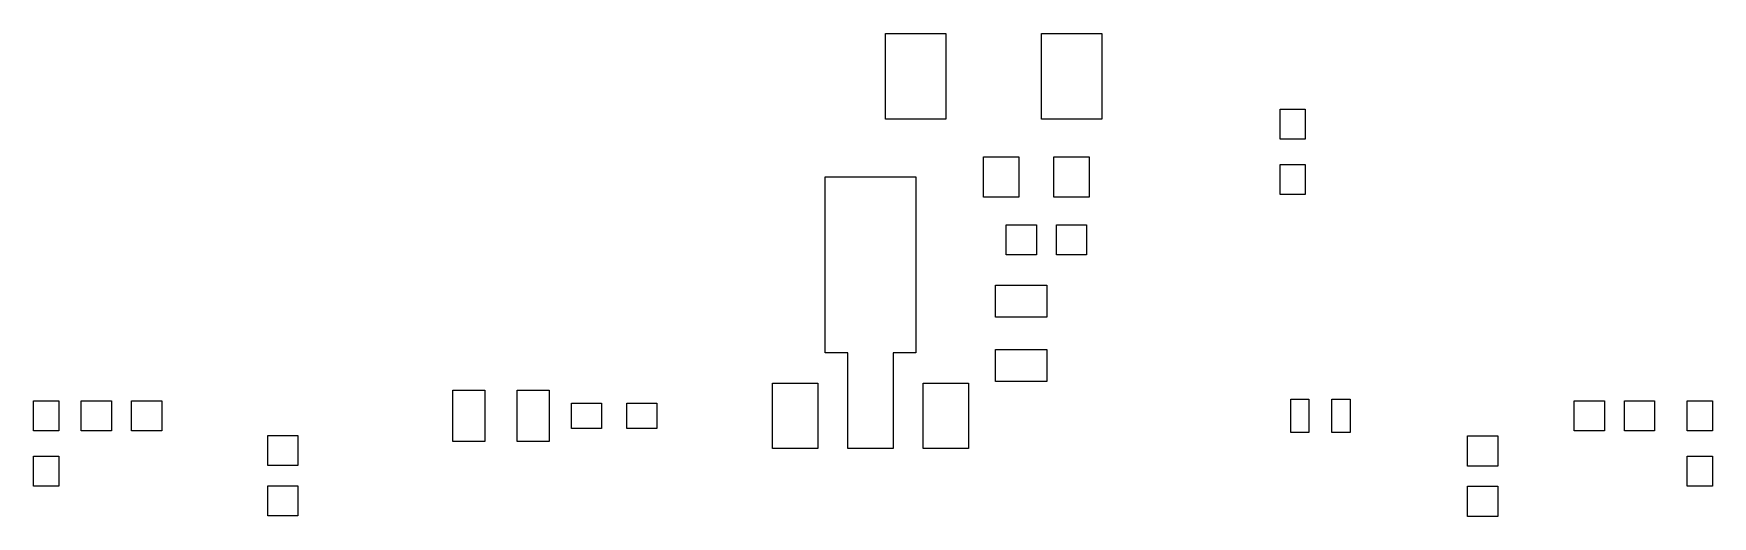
# Model space of a CAD drawing. Extents: x 122.3 to 155.8, y -89 to -79.4.
import ezdxf

# ---------------------------------------------------------------- set-up
doc = ezdxf.new("R2010")
doc.units = 0
doc.header["$MEASUREMENT"] = 0
doc.layers.add('BLACK', color=7, linetype='CONTINUOUS')

msp = doc.modelspace()

# ---------------------------------------------------------------- linework, layer by layer
at = {"layer": 'Black'}
for p, q in [((139.3, -81.1), (139.3, -79.4)), ((139.3, -79.4), (140.5, -79.4)), ((140.5, -79.4), (140.5, -81.1)), ((142.4, -81.1), (142.4, -79.4)), ((142.4, -79.4), (143.6, -79.4)), ((143.6, -79.4), (143.6, -81.1)), ((140.5, -81.1), (139.3, -81.1)), ((143.6, -81.1), (142.4, -81.1)), ((147.15, -81.5), (147.15, -80.9)), ((147.15, -80.9), (147.65, -80.9)), ((147.65, -80.9), (147.65, -81.5)), ((147.65, -81.5), (147.15, -81.5)), ((141.25, -82.65), (141.25, -81.85)), ((141.25, -81.85), (141.95, -81.85)), ((141.95, -81.85), (141.95, -82.65)), ((142.65, -82.65), (142.65, -81.85)), ((142.65, -81.85), (143.35, -81.85)), ((143.35, -81.85), (143.35, -82.65)), ((147.15, -82.6), (147.15, -82)), ((147.15, -82), (147.65, -82)), ((147.65, -82), (147.65, -82.6)), ((138.1, -85.75), (138.1, -82.25)), ((138.1, -82.25), (139.9, -82.25)), ((139.9, -82.25), (139.9, -85.75)), ((141.95, -82.65), (141.25, -82.65)), ((143.35, -82.65), (142.65, -82.65)), ((147.65, -82.6), (147.15, -82.6)), ((141.7, -83.8), (141.7, -83.2)), ((141.7, -83.2), (142.3, -83.2)), ((142.3, -83.2), (142.3, -83.8)), ((142.7, -83.8), (142.7, -83.2)), ((142.7, -83.2), (143.3, -83.2)), ((143.3, -83.2), (143.3, -83.8)), ((142.3, -83.8), (141.7, -83.8)), ((143.3, -83.8), (142.7, -83.8)), ((141.49, -85.04), (141.49, -84.4)), ((141.49, -84.4), (142.51, -84.4)), ((142.51, -84.4), (142.51, -85.04)), ((142.51, -85.04), (141.49, -85.04)), ((138.55, -85.75), (138.1, -85.75)), ((138.55, -87.65), (138.55, -85.75)), ((139.9, -85.75), (139.45, -85.75)), ((139.45, -85.75), (139.45, -87.65)), ((141.49, -86.32), (141.49, -85.68)), ((141.49, -85.68), (142.51, -85.68)), ((142.51, -85.68), (142.51, -86.32)), ((130.69, -87.51), (130.69, -86.49)), ((130.69, -86.49), (131.33, -86.49)), ((131.33, -86.49), (131.33, -87.51)), ((131.97, -87.51), (131.97, -86.49)), ((131.97, -86.49), (132.61, -86.49)), ((132.61, -86.49), (132.61, -87.51)), ((137.05, -87.65), (137.05, -86.35)), ((137.05, -86.35), (137.95, -86.35)), ((137.95, -86.35), (137.95, -87.65)), ((140.05, -87.65), (140.05, -86.35)), ((140.05, -86.35), (140.95, -86.35)), ((140.95, -86.35), (140.95, -87.65)), ((142.51, -86.32), (141.49, -86.32)), ((122.35, -87.3), (122.35, -86.7)), ((122.35, -86.7), (122.85, -86.7)), ((122.85, -86.7), (122.85, -87.3)), ((123.3, -87.3), (123.3, -86.7)), ((123.3, -86.7), (123.9, -86.7)), ((123.9, -86.7), (123.9, -87.3)), ((124.3, -87.3), (124.3, -86.7)), ((124.3, -86.7), (124.9, -86.7)), ((124.9, -86.7), (124.9, -87.3)), ((133.05, -87.25), (133.05, -86.75)), ((133.05, -86.75), (133.65, -86.75)), ((133.65, -86.75), (133.65, -87.25)), ((134.15, -87.25), (134.15, -86.75)), ((134.15, -86.75), (134.75, -86.75)), ((134.75, -86.75), (134.75, -87.25)), ((147.36, -87.33), (147.36, -86.67)), ((147.36, -86.67), (147.72, -86.67)), ((147.72, -86.67), (147.72, -87.33)), ((148.18, -87.33), (148.18, -86.67)), ((148.18, -86.67), (148.54, -86.67)), ((148.54, -86.67), (148.54, -87.33)), ((153, -87.3), (153, -86.7)), ((153, -86.7), (153.6, -86.7)), ((153.6, -86.7), (153.6, -87.3)), ((154, -87.3), (154, -86.7)), ((154, -86.7), (154.6, -86.7)), ((154.6, -86.7), (154.6, -87.3)), ((155.25, -87.3), (155.25, -86.7)), ((155.25, -86.7), (155.75, -86.7)), ((155.75, -86.7), (155.75, -87.3)), ((122.85, -87.3), (122.35, -87.3)), ((123.9, -87.3), (123.3, -87.3)), ((124.9, -87.3), (124.3, -87.3)), ((127.01, -87.99), (127.01, -87.39)), ((127.01, -87.39), (127.61, -87.39)), ((127.61, -87.39), (127.61, -87.99)), ((133.65, -87.25), (133.05, -87.25)), ((134.75, -87.25), (134.15, -87.25)), ((147.72, -87.33), (147.36, -87.33)), ((148.54, -87.33), (148.18, -87.33)), ((150.88, -88), (150.88, -87.4)), ((150.88, -87.4), (151.48, -87.4)), ((151.48, -87.4), (151.48, -88)), ((153.6, -87.3), (153, -87.3)), ((154.6, -87.3), (154, -87.3)), ((155.75, -87.3), (155.25, -87.3)), ((122.35, -88.4), (122.35, -87.8)), ((122.35, -87.8), (122.85, -87.8)), ((122.85, -87.8), (122.85, -88.4)), ((131.33, -87.51), (130.69, -87.51)), ((132.61, -87.51), (131.97, -87.51)), ((137.95, -87.65), (137.05, -87.65)), ((139.45, -87.65), (138.55, -87.65)), ((140.95, -87.65), (140.05, -87.65)), ((155.25, -88.4), (155.25, -87.8)), ((155.25, -87.8), (155.75, -87.8)), ((155.75, -87.8), (155.75, -88.4)), ((127.61, -87.99), (127.01, -87.99)), ((151.48, -88), (150.88, -88)), ((122.85, -88.4), (122.35, -88.4)), ((127.01, -88.99), (127.01, -88.39)), ((127.01, -88.39), (127.61, -88.39)), ((127.61, -88.39), (127.61, -88.99)), ((150.88, -89), (150.88, -88.4)), ((150.88, -88.4), (151.48, -88.4)), ((151.48, -88.4), (151.48, -89)), ((155.75, -88.4), (155.25, -88.4)), ((127.61, -88.99), (127.01, -88.99)), ((151.48, -89), (150.88, -89))]:
    msp.add_line(p, q, dxfattribs=at)

doc.saveas('drawing.dxf')
